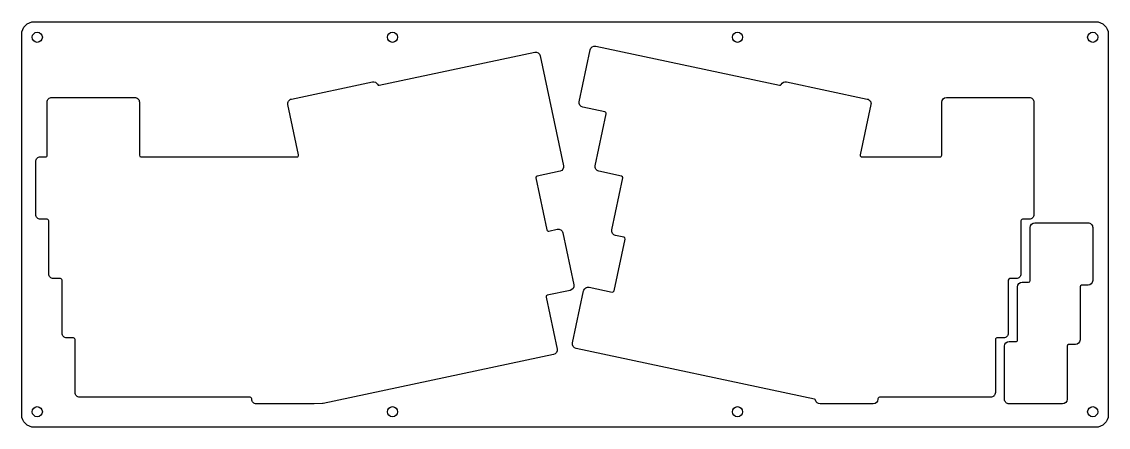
# Model space of a CAD drawing. Header units: millimetres. Extents: x 10 to 359, y 6 to 136.
import ezdxf

# ---------------------------------------------------------------- set-up
doc = ezdxf.new("R2010")
doc.units = ezdxf.units.MM
doc.layers.get('0').update_dxf_attribs({"lineweight": 25, "true_color": 0xffffff})
doc.layers.add('holes', color=1, linetype='Continuous', lineweight=25, true_color=0xff0000)
doc.layers.add('parts', color=3, linetype='Continuous', lineweight=25, true_color=0x00ff00)

msp = doc.modelspace()

# ---------------------------------------------------------------- linework, layer by layer
at = {"flags": 128}
for points in [[(253.68, 115.79), (253.68, 115.79)], [(264.8, 15.01), (264.8, 15)]]:
    msp.add_lwpolyline(points, dxfattribs=at)
at = {"layer": 'holes', "flags": 128}
for points in [[(183.67, 68.44), (187.21, 51.75, -0.41421), (186.06, 49.97), (178.7, 48.41, 0.414216), (178.32, 47.82), (181.86, 31.13, -0.414213), (180.71, 29.35), (106.77, 13.64, -0.042375), (106.52, 13.6), (103.93, 13.5), (103.87, 13.5), (85.34, 13.5, -0.414215), (83.84, 15), (83.84, 15.14, 0.414219), (83.34, 15.64), (28.61, 15.64, -0.414214), (27.11, 17.14), (27.11, 34.19, 0.41422), (26.61, 34.69), (24.44, 34.69, -0.414214), (22.94, 36.19), (22.94, 53.24, 0.41422), (22.44, 53.74), (20.18, 53.74, -0.414214), (18.68, 55.24), (18.68, 72.29, 0.414221), (18.18, 72.79), (16, 72.79, -0.414214), (14.5, 74.29), (14.5, 91.35, -0.414214), (16, 92.85), (17.67, 92.85, 0.414219), (18.17, 93.35), (18.17, 110.45, -0.414214), (19.67, 111.95), (46.27, 111.95, -0.414214), (47.77, 110.45), (47.77, 93.35, 0.414205), (48.27, 92.85), (98.37, 92.85, 0.47698), (98.86, 93.45), (95.42, 109.64, -0.414214), (96.58, 111.42), (122.57, 116.94, -0.34142), (124.23, 116.15, 0.34142), (124.78, 115.88), (174.67, 126.49, -0.414213), (176.44, 125.33), (183.95, 90, -0.414213), (182.8, 88.22), (175.44, 86.66, 0.414206), (175.05, 86.07), (178.59, 69.4, 0.414218), (179.18, 69.02), (181.89, 69.59, -0.414219)], [(282.61, 109.64), (279.17, 93.45, 0.476967), (279.66, 92.85), (304.85, 92.85, 0.414225), (305.35, 93.35), (305.35, 110.4, -0.414209), (306.85, 111.9), (333.45, 111.9, -0.198913), (334.51, 111.46, -0.198653), (334.95, 110.4), (334.95, 74.29, -0.414215), (333.45, 72.79), (331.28, 72.79, 0.41422), (330.78, 72.29), (330.78, 55.24, -0.414215), (329.28, 53.74), (327.21, 53.74, 0.414205), (326.71, 53.24), (326.71, 36.19, -0.414215), (325.21, 34.69), (323.05, 34.69, 0.414225), (322.55, 34.19), (322.55, 17.14, -0.198913), (322.11, 16.08, -0.012268), (322.06, 16.03, -0.186179), (321.05, 15.64), (285.36, 15.64, 0.414221), (284.86, 15.14), (284.86, 15, -0.414213), (283.36, 13.5), (266.3, 13.5, -0.355649), (264.83, 14.7, 0.297698), (264.45, 15.08), (188, 31.33, -0.41421), (186.85, 33.11), (190.39, 49.8, -0.41422), (192.17, 50.95), (199.53, 49.39, 0.414203), (200.13, 49.77), (203.67, 66.44, 0.414206), (203.28, 67.04), (200.58, 67.61, -0.414215), (199.43, 69.39), (202.97, 86.07, 0.414205), (202.58, 86.66), (195.23, 88.22, -0.414214), (194.08, 90), (197.62, 106.68, 0.414215), (197.24, 107.27), (190.09, 108.79, -0.414213), (188.94, 110.57), (192.48, 127.26, -0.414212), (194.26, 128.41), (253.25, 115.88, 0.342456), (253.8, 116.14, -0.34247), (255.46, 116.94), (281.45, 111.42, -0.414216)]]:
    msp.add_lwpolyline(points, format="xyb", close=True, dxfattribs=at)
msp.add_lwpolyline([(345.57, 15, -0.414212), (344.07, 13.5), (327.01, 13.5, -0.414215), (325.51, 15), (325.51, 32.06, -0.414213), (327.01, 33.56), (329.17, 33.56, 0.414225), (329.67, 34.06), (329.67, 51.11, -0.414212), (331.17, 52.61), (333.24, 52.61, 0.414205), (333.74, 53.11), (333.74, 70.16, -0.414213), (335.24, 71.66), (352.3, 71.66, -0.414214), (353.8, 70.16), (353.8, 53.1, -0.414212), (352.3, 51.6), (350.23, 51.6, 0.414213), (349.73, 51.1), (349.73, 34.05, -0.414212), (348.23, 32.55), (346.07, 32.55, 0.414204), (345.57, 32.05), (345.57, 15)], format="xyb", dxfattribs=at)
at = {"layer": 'holes'}
for centre in [(15, 131.25), (129, 131.25), (239.8, 131.25), (353.8, 131.25), (15, 11), (129, 11), (239.8, 11), (353.8, 11)]:
    msp.add_circle(centre, 1.63, dxfattribs=at)
at = {"layer": 'parts', "flags": 128}
msp.add_lwpolyline([(354.8, 136.25, -0.414213), (358.8, 132.25), (358.8, 10, -0.414213), (354.8, 6), (14, 6, -0.414213), (10, 10), (10, 132.25, -0.414214), (14, 136.25)], format="xyb", close=True, dxfattribs=at)

doc.saveas('drawing.dxf')
